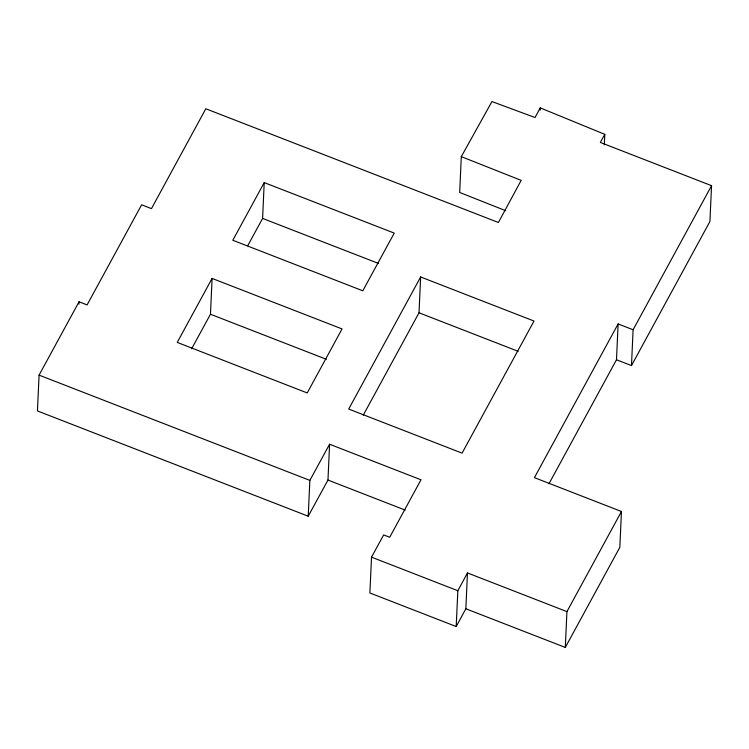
<?xml version="1.0" encoding="UTF-8"?>
<svg xmlns="http://www.w3.org/2000/svg" width="749" height="749" viewBox="0 0 749 749"><rect width="100%" height="100%" fill="white"/><g stroke="black" fill="none" stroke-linecap="round" stroke-linejoin="round"><path stroke-width="1.12" d="M604.321 144.754L604.799 134.352L540.272 107.884L535.011 117.518L491.943 101.564L461.3 156.644L521.173 180.369L498.403 222.5L205.806 108.755L151.457 208.643L141.627 204.795L87.099 304.918L79.029 301.8L39.079 375.118L37.45 410.939L308.223 516.211L327.968 480.062L329.597 444.241L420.985 479.791L389.714 537.248L383.647 534.908L371.523 557.153L369.894 592.974L456.207 626.539L465.841 608.768L467.47 572.948L566.927 611.615L565.308 647.436L465.841 608.768M78.926 304.113L79.029 301.8M191.65 348.772L210.469 314.243L212.089 278.422L342.05 328.933L307.23 392.944L177.232 342.405L212.089 278.422M247.722 245.728L262.599 218.418L264.219 182.597L394.246 233.108L362.806 290.799L232.817 240.26L264.219 182.597M308.223 516.211L309.852 480.39L329.597 444.241M363.256 415.18L419.019 312.782L420.638 276.961L534.009 321.04L462.077 453.136L348.706 409.057L420.638 276.961M461.3 156.644L459.68 192.465L505.65 210.684M456.207 626.539L457.836 590.727L467.47 572.948M540.169 110.197L540.272 107.884M616.493 359.754L618.122 323.933L633.102 329.757L631.482 365.578L616.493 359.754L548.97 483.751M618.122 323.933L534.421 477.647L621.455 511.492L619.826 547.313L565.308 647.436M604.799 134.352L600.333 142.432L711.55 185.677L709.921 221.498L631.482 365.578M633.102 329.757L711.55 185.677M566.927 611.615L621.455 511.492M262.599 218.418L378.535 263.461M419.019 312.782L518.214 351.347M210.469 314.243L326.339 359.286M327.968 480.062L405.218 510.106M39.079 375.118L309.852 480.39M371.523 557.153L457.836 590.727"/></g></svg>
